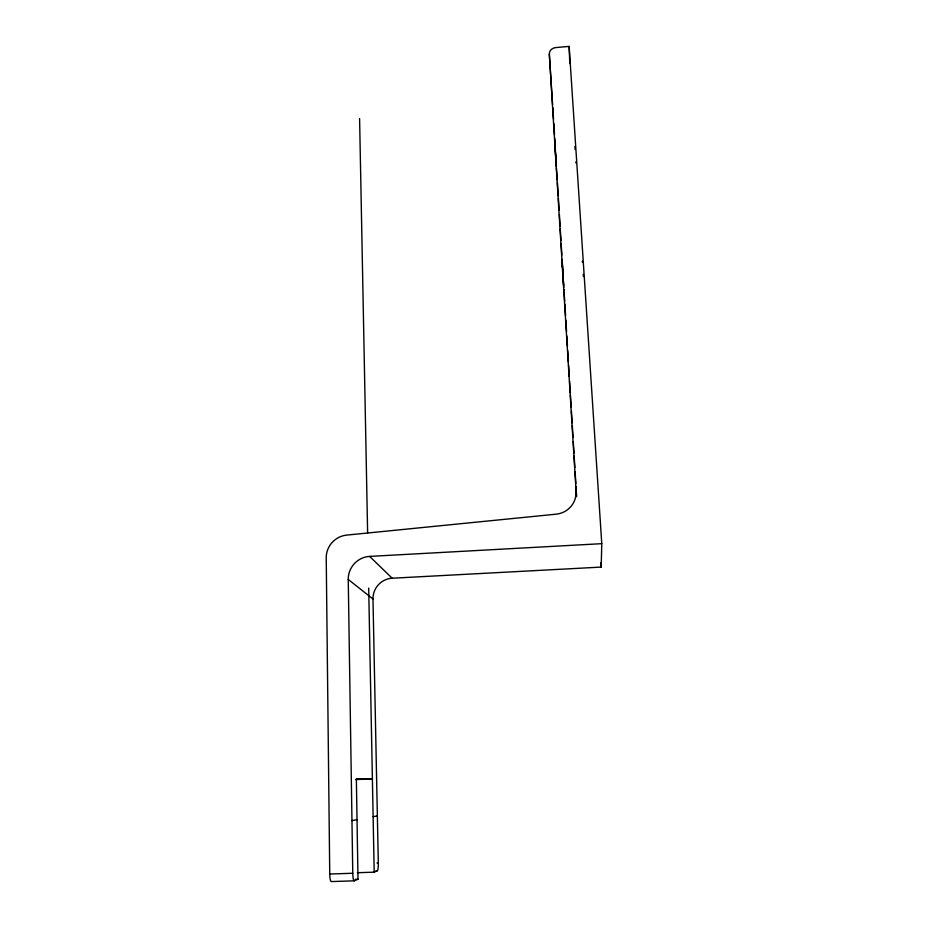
<?xml version="1.0" encoding="UTF-8"?>
<svg xmlns="http://www.w3.org/2000/svg" width="928" height="928" viewBox="0 0 928 928"><rect width="100%" height="100%" fill="white"/><g stroke="black" fill="none" stroke-linecap="round" stroke-linejoin="round"><path stroke-width="1.39" d="M357.338 872.726L374.193 872.158L377.302 870.8A7.354 1.16 89.4 0 0 378.311 862.994L372.975 599.012A20.068 19.5 -53.1 0 1 392.184 578.225L601.193 567.089L601.773 543.669L569.142 46.4L555.686 47.583A6.763 5.997 -10.3 0 0 549.33 54.16L576.369 495.598M576.079 491.341A22.121 21.576 -5.3 0 1 556.15 514.182L346.62 535.108A22.156 21.298 -47.3 0 0 326.227 557.867L329.742 874.025A8.143 1.543 -89.9 0 0 331.389 881.577L354.31 880.823L357.999 879.222L356.364 779.16L372.395 778.917L355.83 779.578M351.956 820.619L357.025 819.679M373.126 816.698L377.36 815.921M354.31 880.823A8.155 1.415 89.8 0 1 352.768 873.248L348.244 579.432A22.295 21.553 -49.9 0 1 369.634 556.406L601.773 543.669M356.085 779.381L364.658 779.033M377.012 863.028L378.311 862.994M376.002 870.847L377.302 870.8M329.742 874.025L352.768 873.248M355.169 879.315L357.999 879.222M348.244 579.432L372.975 599.012M369.634 556.406L392.184 578.225M582.32 261.116L582.424 262.253M574.908 146.508L575.093 149.431M600.903 562.751L601.193 567.089M549.33 54.16L552.601 104.644M552.786 107.532L553.529 119.074M556.429 168.2L557.252 179.823M563.864 289.803L564.038 292.32L563.992 291.438M556.348 166.854L555.489 152.424M555.42 151.403L554.758 140.986L555.072 146.357M562.832 272.38L562.171 262.218L562.449 266.986M562.96 274.444L563.087 276.556M563.737 287.726L563.122 277.959M583.26 274.305L583.399 276.486M555.744 156.612L555.884 158.711M553.807 123.412L554.515 134.978M554.689 137.878L555.396 149.443M555.292 150.034L556.371 165.358M557.438 182.712L558.227 195.727M558.412 198.627L559.12 210.192M559.387 214.53L560.094 226.107M560.268 228.996L560.976 240.572M561.15 243.461L561.858 255.038M562.124 259.376L562.832 270.941M562.797 272.588L563.725 285.406M563.992 289.745L564.7 301.322M564.874 304.21L565.581 315.787M565.848 320.125L566.556 331.69M566.822 336.029L567.437 346.156M567.704 350.494L568.412 362.071M568.586 364.959L569.293 376.536M569.56 380.874L570.268 392.44M570.453 395.34L571.161 406.905M571.428 411.243L572.135 422.82M572.309 425.708L573.017 437.285M573.284 441.624L573.991 453.189M574.165 456.089L574.873 467.654M575.14 471.992L575.847 483.569M576.033 486.458L576.648 496.584M563.911 290.046L563.969 291.044M575.812 161.924L575.859 162.841M569.142 46.4L569.78 63.522M359.588 118.517L367.627 533.02M368.694 588.097L374.193 872.158"/></g></svg>
